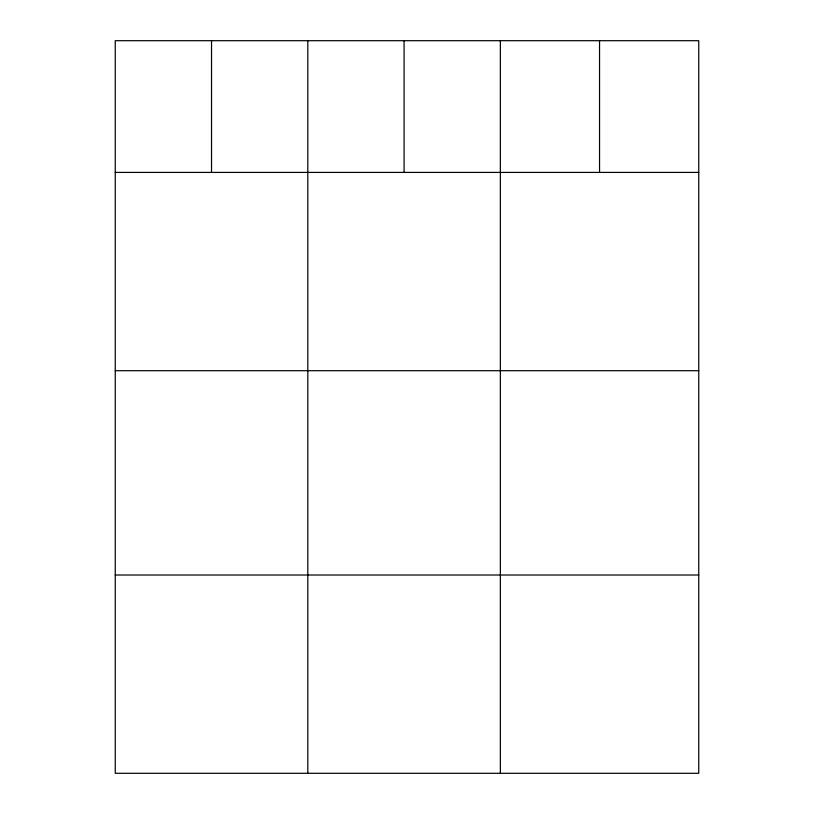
<?xml version="1.0" encoding="UTF-8"?>
<svg xmlns="http://www.w3.org/2000/svg" width="814" height="814" viewBox="0 0 814 814"><rect width="100%" height="100%" fill="white"/><g stroke="black" fill="none" stroke-linecap="round" stroke-linejoin="round"><path stroke-width="1.22" d="M698.748 172.415L698.748 773.3L115.252 773.3L115.252 40.7L698.748 40.7L698.748 172.415L115.252 172.415M115.252 370.706L698.748 370.706M115.252 575.01L698.748 575.01M599.552 40.7L599.552 172.415M500.356 40.7L500.356 773.3M404.08 40.7L404.08 172.415M307.804 40.7L307.804 773.3M211.528 40.7L211.528 172.415"/></g></svg>
